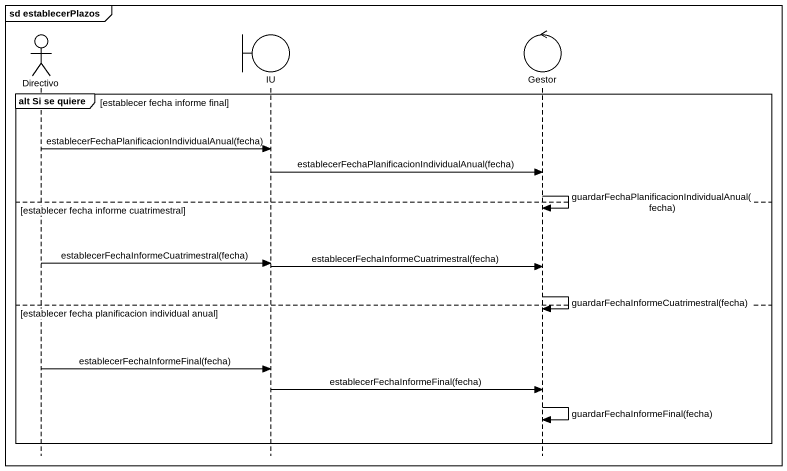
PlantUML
@startuml
mainframe sd establecerPlazos
hide footbox
actor Directivo
boundary IU
control Gestor

group alt Si se quiere [establecer fecha informe final]
  Directivo -> IU : establecerFechaPlanificacionIndividualAnual(fecha)
  IU -> Gestor : establecerFechaPlanificacionIndividualAnual(fecha)
  Gestor -> Gestor : guardarFechaPlanificacionIndividualAnual(fecha)
else establecer fecha informe cuatrimestral
  Directivo -> IU : establecerFechaInformeCuatrimestral(fecha)
  IU -> Gestor : establecerFechaInformeCuatrimestral(fecha)
  Gestor -> Gestor : guardarFechaInformeCuatrimestral(fecha)
else establecer fecha planificacion individual anual
  Directivo -> IU : establecerFechaInformeFinal(fecha)
  IU -> Gestor : establecerFechaInformeFinal(fecha)
  Gestor -> Gestor : guardarFechaInformeFinal(fecha)
end
@enduml
